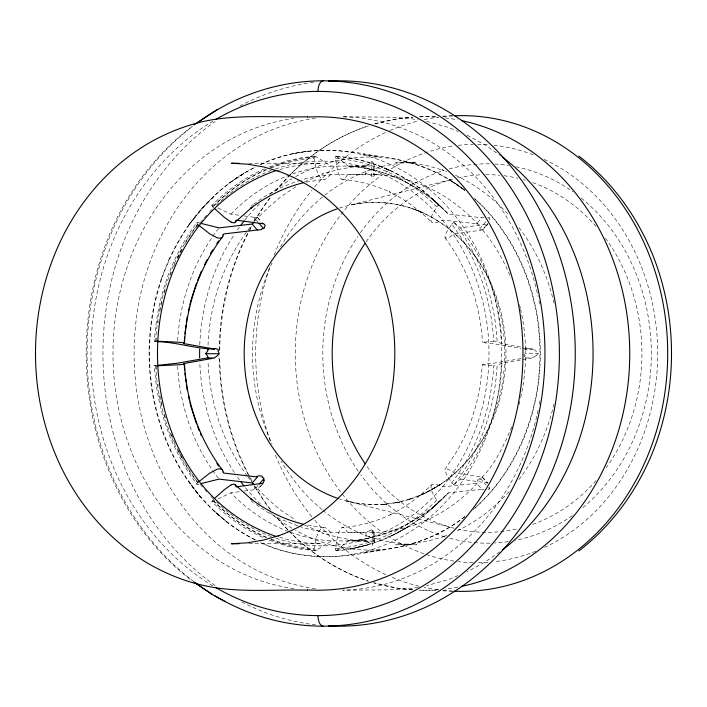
<?xml version="1.0" encoding="UTF-8"?>
<svg xmlns="http://www.w3.org/2000/svg" width="707" height="707" viewBox="0 0 707 707"><rect width="100%" height="100%" fill="white"/><g stroke="black" fill="none" stroke-linecap="round" stroke-linejoin="round"><path stroke-width="0.53" stroke-dasharray="3.54 2.65" d="M366.924 165.668A3.279 1.167 -41.5 0 1 365.926 165.951L365.846 174.408C344.15 174.647 321.888 172.968 300.996 180.232M218.021 498.974L230.924 492.841A187.602 162.469 90 0 0 331.3 540.855L365.943 541.049L365.943 532.592C343.478 532.451 320.43 533.935 298.884 526.149M371.82 176.777L371.82 161.656M372.2 530.223L372.2 545.344A7.158 2.642 -40.5 0 0 374.383 541.544M374.25 541.633L374.18 541.323A3.279 1.175 -41.5 0 0 373.65 541.049L373.57 532.592C387.622 532.221 401.488 529.26 414.823 524.93L415.707 524.576C439.551 515.986 460.991 501.245 477.967 482.466M371.891 161.47A7.662 2.748 41.2 0 1 374.25 165.279L374.233 174.921M374.25 532.124L374.242 541.518M525.593 357.3C525.168 371.696 523.463 386.075 520.078 400.082M219.161 350.186C219.753 308.8 229.466 267.273 249.085 230.721M208.026 345.299C209.74 304.434 222.873 263.773 247.388 230.853M521.112 358.599L491.719 363.513A13.875 1.052 -2.5 0 0 482.474 364.706L479.885 387.675L476.271 404.342L471.251 420.532L464.888 436.069L457.235 450.81L444.8 469.554L446.444 474.335L451.746 482.775A195.547 169.344 90 0 0 493.698 365.828L496.323 365.696A8.696 0.654 -2.5 0 0 496.941 365.528M156.441 341.534L155.894 341.472A8.696 0.654 2.5 0 1 154.55 341.304L154.426 341.269C156.786 298.752 171.121 256.712 196.944 222.696L197.156 222.608A8.696 3.721 38.8 0 1 198.49 222.785L200.32 223.218M374.233 165.385L374.162 165.694A3.305 1.184 41.5 0 1 373.738 165.951M336.841 550.391A8.696 3.676 -90 0 1 336.019 550.85L335.852 550.753A2.05 0.866 -90 0 1 335.383 548.659L337.875 534.934L340.818 528.297A13.875 5.868 -90 0 1 346.624 531.054A5.338 2.254 -90 0 0 348.109 532.389L373.57 532.592M519.15 404.333L519.839 401.143M554.023 403.874C547.739 431.076 535.968 457.19 519.035 479.443M525.425 351.193L525.062 353.244L538.151 353.279M161.337 278.708L161.293 278.832C145.006 326.873 145.006 380.127 161.293 428.168L161.337 428.292M168.584 260.326L168.646 260.176C186.462 220.876 216.404 186.171 255.492 167.011M161.293 278.832L168.646 260.176M272.054 262.969C246.036 319.617 246.036 387.374 272.054 444.031M511.771 426.869C504.268 444.235 495.174 464.579 481.688 477.437M249.58 229.766L251.551 225.984M439.887 205.958L439.683 205.781A8.696 3.721 -38.8 0 0 438.835 205.33L438.49 205.384A2.05 0.875 -38.8 0 0 436.661 206.78C434.478 211.366 429.644 216.642 431.288 221.971A13.875 5.93 -38.8 0 0 440.549 220.867A5.338 2.28 -38.8 0 1 443.307 220.142L476.651 223.712L481.829 217.729L484.189 217.712M254.087 221.3L265.478 203.563L270.878 196.687M280.44 246.805C291.894 227.539 306.272 209.899 323.868 195.927M248.033 229.996L250.614 226.567M275.597 190.669L289.384 175.469M482.616 229.978L487.989 223.766M486.098 225.984L487.857 223.925M485.886 221.698L480.097 228.388L478.948 226.284M488.784 218.357L489.359 217.694L487.724 217.694M258.135 485.302L254.873 489.306M261.148 485.161L257.587 489.271L256.588 489.297M262.571 484.109L258.055 489.279L267.37 498.762L280.193 509.747L295.818 520.281M538.327 353.5L537.311 354.569A8.811 3.208 -40.5 0 1 536.1 355.656M373.676 175.999L373.517 176.149A3.332 2.395 36.5 0 1 372.73 176.9M290.135 174.691C311.937 152.694 338.874 135.691 368.294 125.89A236.748 205.03 90 0 0 275.518 191.111M509.031 491.665C494.069 508.413 475.82 522.27 455.423 531.717M431.288 485.029C429.635 490.358 434.496 495.616 436.643 500.211A2.05 0.875 38.8 0 0 438.508 501.652L438.808 501.643A8.696 3.721 38.8 0 0 439.63 501.228L448.494 492.841L481.918 489.262L476.739 483.279L443.307 486.849A5.338 2.28 38.8 0 1 440.549 486.124A13.875 5.93 38.8 0 0 431.279 485.02C419.012 497.357 404.749 507.617 389.159 515.323L390.662 514.643C375.435 521.686 359.068 526.238 342.329 527.572M211.897 501.652A2.05 0.566 -42.9 0 1 212.745 500.22L213.814 499.169M336.85 550.417L348.109 540.855C382.558 538.831 415.548 523.631 440.806 500.353L433.294 507.255L446.347 494.882M433.294 507.255L442.069 498.965C414.329 527.943 376.469 547.854 336.17 550.788M335.816 156.274L336.019 156.194A8.696 3.676 -90 0 1 336.841 156.609M196.9 484.33A2.05 0.875 -38.8 0 1 197.642 482.784L198.19 482.28M453.779 484.419A8.696 2.404 42.9 0 0 454.362 484.215L460.381 479.116A187.602 162.469 90 0 0 501.952 363.204L520.882 359.916M251.118 206.223L252.744 204.827M324.69 195.22C338.414 184.271 353.986 175.796 370.45 169.724L368.692 170.431L384.467 165.871L400.542 163.114L416.785 162.195L395.646 162.195L411.881 163.123L427.965 165.871L443.74 170.431L441.981 169.724L446.78 171.713M473.372 509.455C562.33 431.747 562.631 276.49 474.211 198.26M337.142 550.187L337.177 550.152A197.014 170.617 90 0 0 439.922 501.007M536.1 355.665L532.318 357.936M192.224 126.323C50.975 232.965 50.966 472.886 191.358 580.306M465.003 516.623C436.175 539.989 399.428 549.083 363.23 552.582L385.085 549.206M253.61 204.226L265.779 195.804L279.512 188.301L294.669 182.061L299.945 180.541M499.725 551.902L485.214 561.941L467.053 571.857M314.615 156.274L314.889 156.194A8.696 4.984 -90 0 1 316.011 156.609L331.3 166.145L365.846 165.951M331.3 540.855L316.011 550.417M295.818 186.719L280.193 197.253L267.37 208.238L258.064 217.738L254.405 217.703L257.869 222.007M304.478 181.991L323.373 173.675L322.631 173.975L338.096 169.503L353.862 166.799L365.926 165.951M369.646 531.045L370.097 530.807M482.492 364.706L493.698 365.828M366.924 165.677L367.507 165.367A7.158 2.421 -41.3 0 0 371.696 161.664M214.795 500.503L213.214 501.245A8.696 2.404 -42.9 0 1 212.073 501.67L212.012 501.652C227.133 516.782 244.746 529.676 264.489 538.08M454.566 484.092A197.014 170.617 90 0 0 497.127 365.457L501.952 363.204M264.489 168.92C244.71 177.324 227.106 190.263 211.932 205.384L212.1 205.357A8.696 2.404 42.9 0 1 213.222 205.772L214.795 206.497M269.243 166.914L286.962 160.878L300.917 157.855L314.827 156.194M446.78 535.287L441.981 537.276L443.74 536.569L427.965 541.129L411.881 543.877L395.646 544.805L416.785 544.805L400.542 543.877L384.458 541.129L368.692 536.569L370.45 537.276C353.35 530.913 337.062 522.111 323.055 510.374M458.101 575.56L448.141 579.669L426.568 585.661M260.176 164.581C297.258 146.809 339.926 147.657 379.173 156.954L363.23 154.418C399.473 157.502 436.157 167.25 465.003 190.377L450.412 180.453L465.003 190.377M453.753 222.608L453.479 222.696A2.05 0.566 -42.9 0 0 451.764 224.216M185.225 463.421A197.014 170.617 90 0 0 199.074 484.101L198.552 484.224A8.696 3.721 -38.8 0 1 197.138 484.419L196.944 484.304C171.112 450.288 156.804 408.248 154.409 365.74L154.577 365.705A8.696 0.654 -2.5 0 1 155.911 365.528L156.441 365.466M374.993 123.875L396.892 118.935L412.481 117.229M279.804 169.627L289.216 166.905L305.203 164.174L321.358 163.255L248.899 163.255M154.453 341.225L156.415 341.189M450.394 179.755L350.893 204.959C375.223 199.736 401.037 202.776 423.626 213.143L412.19 208.512C532.707 251.78 536.1 445.799 419.322 495.74L430.722 490.296L441.636 483.641L424.315 493.477L407.524 499.92L412.19 498.488L395.443 502.801L399.702 502.103L383.176 504.347L386.959 504.277L370.839 504.559L358.537 503.428L346.386 500.963L448.742 526.768M522.773 359.589L532.212 357.936L524.886 357.936M306.255 182.044L323.452 179.428M418.199 587.102L408.787 588.71L388.726 589.85L343.275 590.212M379.173 550.046C339.926 559.343 297.258 560.191 260.176 542.419M292.928 153.711L309.746 151.051L309.136 151.139M453.779 222.581A8.696 2.404 -42.9 0 1 454.362 222.776L460.372 227.884L487.362 224.022L482.183 230.005L455.193 233.867A5.338 1.476 -42.9 0 0 452.807 235.033A13.875 3.835 -42.9 0 1 445.003 237.835C444.791 232.78 449.449 228.494 451.746 224.225A195.547 169.344 90 0 1 493.698 341.163L496.323 341.295A8.696 0.654 2.5 0 1 496.941 341.472M244.242 491.065L257.675 489.271M239.249 491.736L230.924 492.841M493.698 341.163L482.492 342.285A13.875 1.043 2.5 0 0 491.719 343.487L521.041 348.383M419.923 116.849L436.219 116.355M442.741 116.16L452.524 115.86M154.471 365.784L156.415 365.819M155.611 365.837L155.681 365.837A195.547 169.344 90 0 0 197.624 482.775M343.275 116.788L388.726 117.15L408.796 118.29L418.208 119.898M529.693 349.046L532.212 349.037A3.279 1.149 40.3 0 1 533.211 349.302L533.803 349.603M522.924 348.719L532.132 349.046L522.72 347.402M248.899 543.745L321.349 543.745L305.203 542.826L289.207 540.086L279.804 537.364M524.886 349.037L527.245 349.046M482.033 489.262L484.171 489.271M488.82 489.297L487.865 489.288M482.192 476.986L487.759 482.925M373.57 541.049L348.109 540.855A187.602 162.469 90 0 0 448.494 492.841M257.684 217.721L262.624 222.97M419.923 590.151L436.219 590.645M442.741 590.84L452.524 591.14M365.943 541.049L353.862 540.201L338.096 537.497L322.631 533.025L323.364 533.325L304.478 525.009M412.473 589.771L396.892 588.056L374.038 582.833M323.452 527.572L305.203 524.771M342.329 179.428C359.068 180.762 375.435 185.314 390.662 192.357L389.159 191.677C404.757 199.374 419.004 209.661 431.288 221.971M336.85 156.583L348.109 166.145A187.602 162.469 90 0 1 448.485 214.159L481.829 217.729M373.738 174.408L379.093 174.983L373.632 174.408L348.109 174.611A5.338 2.254 -90 0 0 346.624 175.955A13.875 5.868 -90 0 1 340.818 178.712L337.875 172.066L335.365 158.341A2.05 0.866 -90 0 1 335.798 156.229M336.161 156.212C376.469 159.137 414.329 179.039 442.061 208.026L433.294 199.745L440.806 206.647C415.539 183.36 382.558 168.169 348.109 166.145L373.632 165.951L373.632 174.408L384.997 175.212L400.056 177.793L415.707 182.424C439.524 191.005 460.937 205.728 477.905 224.464M218.021 208.035L230.915 214.159L239.266 215.264M244.277 215.935L257.657 217.738L260.892 221.477M460.381 479.116L487.291 482.969L482.112 476.986L455.193 473.124A5.338 1.476 42.9 0 1 452.816 471.958A13.875 3.835 42.9 0 0 445.003 469.165M426.568 121.339L448.15 127.331L458.101 131.44M454.566 222.899L454.548 222.882A197.014 170.617 90 0 1 497.127 341.534L501.952 343.796L520.829 347.075M453.7 484.383L453.487 484.304A2.05 0.566 42.9 0 1 451.764 482.775M297.833 525.849L279.512 518.691L265.77 511.196L253.61 502.774M455.423 175.283C475.82 184.73 494.069 198.587 509.031 215.335M269.252 540.086L286.962 546.122L300.917 549.145L314.615 550.726M255.492 539.989C210.306 517.807 177.528 475.201 161.293 428.168M467.062 135.143L485.214 145.059L501.537 156.353M367.693 541.73L366.906 541.306A3.305 1.184 41.5 0 0 366.049 541.049M337.133 156.813L337.177 156.848A197.014 170.617 90 0 1 439.922 205.984L448.485 214.159M322.233 509.667C305.574 496.252 291.973 479.381 281.015 461.079M251.109 500.777L252.744 502.173M196.9 222.67A2.05 0.875 38.8 0 0 197.642 224.216L198.19 224.72M433.294 199.745L446.347 212.118M432.012 198.375L439.922 205.984M213.814 207.831L212.727 206.78A2.05 0.566 42.9 0 1 211.897 205.348M287.899 529.967L275.597 516.322M288.642 530.745C310.656 553.546 338.202 571.062 368.294 581.11A236.748 205.03 90 0 1 275.509 515.889M480.362 478.303L486.151 484.993M488.466 487.662L489.633 489.297M482.625 229.908C494.458 244.401 504.144 260.715 510.958 278.143M519.044 227.566C535.968 249.81 547.739 275.924 554.023 303.126M270.869 510.313L265.478 503.437L253.513 484.808M247.397 476.147C222.873 443.236 209.749 402.575 208.026 361.719M248.042 477.013L250.623 480.451M445.012 237.826C467.672 267.856 480.274 304.85 482.492 342.285M248.104 474.388C228.723 437.66 219.515 396.008 219.064 354.605M248.599 475.334L252.037 481.962M519.61 304.797L520.308 307.987M520.538 309.047C523.684 322.339 525.177 335.993 525.584 349.629M339.44 208.07A151.139 130.892 90 0 1 505.965 353.456A151.139 130.892 90 0 1 339.51 498.956M485.709 174.673A178.827 154.868 -90 0 1 499.734 175.265M504.047 175.743A178.827 154.868 -90 0 1 517.966 178.261M523.277 179.622A178.827 154.868 -90 0 1 525.389 180.232M532.751 182.627A178.827 154.868 -90 0 1 596.478 226.929M605.431 238.171A178.827 154.868 -90 0 1 606.217 467.742M596.01 480.601A178.827 154.868 -90 0 1 531.991 524.647M516.331 529.11A178.827 154.868 -90 0 1 458.304 529.216M454.035 528.217A178.827 154.868 -90 0 1 365.705 464.596M366.129 241.794A178.827 154.868 -90 0 1 454.619 178.641M457.8 177.89A178.827 154.868 -90 0 1 480.309 174.841M293.971 588.577A236.712 204.995 90 0 1 112.97 353.5A236.712 204.995 90 0 1 293.971 118.422M315.693 624.847A272.681 236.156 90 0 1 241.75 601.94M215.167 585.617A272.681 236.156 90 0 1 215.167 121.383M239.876 106.05A272.681 236.156 90 0 1 315.693 82.153M194.018 581.737A272.681 236.156 90 0 1 192.331 126.544M212.763 585.776A262.12 227 90 0 1 90.964 353.5A262.12 227 90 0 1 212.772 121.224M218.375 478.268A187.602 162.469 90 0 1 177.616 366.394M177.616 340.606A187.602 162.469 90 0 1 218.375 228.732M230.915 214.159A187.602 162.469 90 0 1 331.3 166.145M460.372 227.884A187.602 162.469 90 0 1 501.952 343.796M316.462 550.152A197.014 170.617 90 0 1 270.03 539.282M266.23 537.673A197.014 170.617 90 0 1 213.717 501.016M183.148 459.771A197.014 170.617 90 0 1 177.36 448.53M175.142 443.722A197.014 170.617 90 0 1 173.869 440.806M172.234 436.873A197.014 170.617 90 0 1 170.29 431.906M170.29 275.094A197.014 170.617 90 0 1 171.439 272.107M173.869 266.194A197.014 170.617 90 0 1 175.142 263.278M177.36 258.47A197.014 170.617 90 0 1 182.141 249.067M185.225 243.579A197.014 170.617 90 0 1 199.074 222.899M213.717 205.993A197.014 170.617 90 0 1 266.221 169.327M270.03 167.718A197.014 170.617 90 0 1 316.462 156.848M270.94 538.937A195.547 169.344 90 0 0 314.005 548.659C315.649 541.774 316.215 533.591 321.402 528.297A13.875 7.963 -90 0 1 329.285 531.054A5.338 3.058 -90 0 0 331.3 532.389M266.884 537.302A195.547 169.344 90 0 1 212.736 500.22M155.681 341.172A195.547 169.344 90 0 1 197.624 224.225M212.727 206.78A195.547 169.344 90 0 1 266.884 169.698M270.94 168.063A195.547 169.344 90 0 1 314.005 158.341C315.64 165.226 316.206 173.409 321.402 178.703A13.875 7.963 -90 0 0 329.276 175.946A5.338 3.058 -90 0 1 331.3 174.611M335.365 158.341A195.547 169.344 90 0 1 436.643 206.78M436.643 500.211A195.547 169.344 90 0 1 335.365 548.659M525.186 355.966A3.332 1.467 89.9 0 1 524.612 354.127M523.79 354.79A4.622 0.769 69 0 1 524.4 356.938M524.691 349.382A4.569 1.759 -46.3 0 1 526.079 350.734M480.327 479.434A3.535 0.725 -39.2 0 1 480.954 478.984M478.745 480.336A3.332 1.732 -62.5 0 1 479.77 478.277M478.038 479.417A4.861 0.592 -67 0 1 477.216 481.184M371.794 530.807A3.535 1.891 -3 0 1 373.049 531.204M369.938 530.533A3.332 2.395 -36.7 0 1 371.802 529.852M369.337 530.736A4.622 0.451 -27.8 0 1 367.004 531.885M372.898 530.895A4.569 1.458 35.6 0 1 373.941 532.769M371.511 175.778A3.535 1.078 27.7 0 1 370.459 175.283M373.287 174.682A4.622 2.077 -9.5 0 1 374.613 175.796M365.245 173.913A4.569 1.458 35.6 0 1 370.017 175.575M314.023 158.341A2.05 1.175 -90 0 1 314.597 156.229M481.653 229.713A3.332 1.741 62.3 0 1 480.451 229.333M479.779 229.068A4.861 0.539 31 0 1 480.115 229.289M476.686 223.447A4.569 2.28 83.7 0 1 479.319 225.869M314.597 550.771A2.05 1.175 -90 0 1 314.023 548.659M464.817 516.517A196.502 170.175 90 0 1 295.561 530.321M291.982 528.262A196.502 170.175 90 0 1 269.862 512.557M260.406 504.038A196.502 170.175 90 0 1 244.719 486.752M239.434 479.814A196.502 170.175 90 0 1 237.525 477.145M234.441 472.612A196.502 170.175 90 0 1 199.781 362.267M199.781 344.751A196.502 170.175 90 0 1 234.432 234.406M237.517 229.872A196.502 170.175 90 0 1 239.426 227.194M244.702 220.266A196.502 170.175 90 0 1 260.397 202.98M269.853 194.452A196.502 170.175 90 0 1 291.964 178.747M295.544 176.688A196.502 170.175 90 0 1 464.799 190.475M475.298 199.321A196.502 170.175 90 0 1 475.307 507.67M260.759 164.501A203.271 176.034 90 0 1 501.599 353.5A203.271 176.034 90 0 1 260.759 542.499M255.015 539.733A203.271 176.034 90 0 1 149.522 353.5A203.271 176.034 90 0 1 255.015 167.267M533.785 349.497A7.158 2.642 40.5 0 1 538.142 353.279M489.5 486.99A7.158 3.694 -90 0 1 489.598 488.997M487.37 482.961A3.279 1.644 89.3 0 1 487.768 483.067M367.684 541.562A7.662 2.704 41.3 0 1 372.068 545.548M254.167 486.001A7.662 3.809 -89.5 0 1 254.432 489.297M254.29 218.003A7.158 3.473 -90 0 1 254.052 220.92M487.857 223.863A3.305 1.653 -89.2 0 1 487.468 224.013M489.509 217.712A7.662 3.853 -89.5 0 1 489.368 220.063M316.011 550.391A8.696 4.984 -90 0 1 314.889 550.85M315.419 588.622A236.712 204.995 90 0 1 134.1 353.5A236.712 204.995 90 0 1 315.41 118.369M343.434 116.841A236.712 204.995 90 0 1 538.115 296.71M538.973 300.917A236.712 204.995 90 0 1 539.582 304.081M539.962 400.807A236.712 204.995 90 0 1 538.973 406.083M538.107 410.29A236.712 204.995 90 0 1 342.356 590.177M490.039 543.153A189.688 164.271 90 0 1 449.016 538.027M445.021 536.869A189.688 164.271 90 0 1 360.756 474.777M358.272 471.242A189.688 164.271 90 0 1 357.866 236.359M360.376 232.762A189.688 164.271 90 0 1 444.12 170.414M449.237 168.911A189.688 164.271 90 0 1 490.552 163.856M494.741 164.024A189.688 164.271 90 0 1 508.43 165.42M515.871 166.755A189.688 164.271 90 0 1 572.926 191.791M581.287 198.119A189.688 164.271 90 0 1 581.728 508.519M572.281 515.668A189.688 164.271 90 0 1 515.597 540.307M508.289 541.597A189.688 164.271 90 0 1 494.405 542.994M452.984 591.167A237.879 206.002 90 0 1 443.201 590.416M437.907 589.779A237.879 206.002 90 0 1 424.218 587.402M419.127 586.244A237.879 206.002 90 0 1 390.847 576.859M385.881 574.676A237.879 206.002 90 0 1 314.615 520.043M311.796 516.658A237.879 206.002 90 0 1 274.599 453.019M270.162 441.062A237.879 206.002 90 0 1 270.162 265.938M274.201 254.971A237.879 206.002 90 0 1 311.796 190.342M314.615 186.957A237.879 206.002 90 0 1 385.872 132.324M389.849 130.565A237.879 206.002 90 0 1 419.127 120.756M424.218 119.598A237.879 206.002 90 0 1 437.907 117.221M443.192 116.584A237.879 206.002 90 0 1 452.984 115.833M477.587 144.272A209.237 181.204 -90 0 1 488.449 144.723M493.831 145.227A209.237 181.204 -90 0 1 534.359 155.213M544.196 159.411A209.237 181.204 -90 0 1 657.704 353.235A209.237 181.204 -90 0 1 544.611 547.395M535.738 551.239A209.237 181.204 -90 0 1 494.016 561.756M488.122 562.304A209.237 181.204 -90 0 1 478.418 562.728M473.248 562.701A209.237 181.204 -90 0 1 458.127 561.658M453.938 561.111A209.237 181.204 -90 0 1 295.296 353.5A209.237 181.204 -90 0 1 453.938 145.889M458.127 145.342A209.237 181.204 -90 0 1 473.248 144.299M438.808 589.691A236.748 205.03 90 0 1 419.286 590.168M412.782 589.85A236.748 205.03 90 0 1 373.552 582.762M270.083 508.969A236.748 205.03 90 0 1 254.688 485.815M252.072 481.211A236.748 205.03 90 0 1 219.7 356.69M219.7 350.301A236.748 205.03 90 0 1 252.072 225.78M254.697 221.185A236.748 205.03 90 0 1 270.083 198.031M374.613 123.928A236.748 205.03 90 0 1 412.782 117.15M419.286 116.832A236.748 205.03 90 0 1 438.808 117.309M445.242 117.936A236.748 205.03 90 0 1 457.853 119.863M457.844 587.137A236.748 205.03 90 0 1 445.242 589.064M275.483 168.929A192.357 166.587 90 0 1 488.997 353.5A192.357 166.587 90 0 1 275.474 538.071M271.347 536.595A192.357 166.587 90 0 1 216.342 501.829M213.32 498.877A192.357 166.587 90 0 1 209.625 495.068M206.736 491.922A192.357 166.587 90 0 1 204.615 489.518M202.529 487.07A192.357 166.587 90 0 1 197.819 481.184M182.265 457.5A192.357 166.587 90 0 1 177.987 449.369M172.437 437.235A192.357 166.587 90 0 1 171.642 435.326M165.385 417.74A192.357 166.587 90 0 1 164.201 413.745M161.823 404.643A192.357 166.587 90 0 1 159.826 395.416M158.235 386.093A192.357 166.587 90 0 1 157.935 384.007M156.388 369.328A192.357 166.587 90 0 1 156.123 365.112M156.123 341.888A192.357 166.587 90 0 1 156.388 337.672M157.935 322.993A192.357 166.587 90 0 1 158.235 320.907M159.826 311.575A192.357 166.587 90 0 1 161.823 302.349M164.201 293.255A192.357 166.587 90 0 1 165.394 289.251M177.987 257.622A192.357 166.587 90 0 1 182.273 249.5M196.511 227.53A192.357 166.587 90 0 1 206.736 215.078M209.625 211.932A192.357 166.587 90 0 1 213.32 208.123M216.351 205.171A192.357 166.587 90 0 1 271.347 170.405M194.814 217.394L188.336 225.436L201.08 209.767L194.814 217.394M207.69 202.52L200.523 209.829L214.601 195.689L207.69 202.52M236.88 177.908L228.661 183.44L244.71 172.941L236.88 177.908M406.101 527.952L390.962 536.136L406.101 527.952M367.675 544.779L349.965 549.145L367.675 544.779M387.33 169.291L377.591 165.411L390.953 170.864L387.33 169.291M228.661 523.56L214.601 511.311L228.661 523.56M200.523 497.171L188.893 481.617L200.523 497.171"/><path stroke-width="1.06" d="M207.946 349.726L207.885 349.311A3.305 1.158 -40.2 0 0 207.469 349.064M207.955 357.397L207.893 357.689A3.279 1.149 40.3 0 1 207.372 357.963M157.82 341.684C177.033 342.153 195.547 348.975 214.689 349.064L184.2 343.655L184.589 337.071M184.456 343.222C186.542 305.017 199.383 267.193 222.678 236.677M184.942 333.801L185.367 330.549M185.641 328.375L186.056 325.123M186.339 322.958L186.754 319.697M186.895 318.618L187.355 316.489M188.513 311.168L189.432 306.918M189.891 304.788L190.36 302.658M190.59 301.597L196.519 283.092M197.739 280.113L201.389 271.196M204.65 264.506L207.089 259.805M210.58 253.283L212.842 249.757M216.81 243.588L218.507 240.946M259.292 483.959L263.923 478.612M262.12 484.039L262.765 483.288A4.569 2.28 83.7 0 0 263.923 480.433M235.263 222.139L251.878 207.31L250.693 208.3C266.327 196.519 284.081 187.461 303.153 182.821M214.362 498.638L224.366 489.659L230.933 485.029M198.755 481.776L209.617 473.222L217.199 469.174A13.875 5.93 -38.8 0 1 223.094 471.976M502.447 550.019C623.256 456.607 623.256 250.393 502.447 156.981M578.839 550.921C609.151 527.714 632.756 496.508 648.505 461.839L649.088 460.619C678.985 393.331 678.985 313.669 649.088 246.372L648.505 245.161C632.756 210.492 609.151 179.286 578.839 156.07M193.886 124.98L217.668 109.302M157.82 365.325L177.457 363.204L207.284 357.954L214.61 357.954L184.2 363.513A13.875 1.052 -2.5 0 1 179.737 364.715L157.148 365.793M276.667 170.537L273.883 171.306C118.696 227.468 118.688 479.532 273.883 535.694L276.667 536.463M201.566 483.473L219.029 479.116L252.222 482.978L257.401 476.995L224.216 473.124A5.338 2.28 -38.8 0 1 223.103 471.967M261.811 229.563L257.392 230.014M262.765 483.288L236.103 486.858M307.545 116.788C272.292 117.654 236.456 113.836 201.76 121.86C181.832 126.694 162.813 134.648 145.244 145.209L142.982 146.703C106.35 169.574 77.832 204.005 59.618 242.961L59.026 244.348C27.661 312.653 27.661 394.347 59.026 462.643L59.618 464.031C77.832 502.995 106.342 537.426 142.982 560.298L145.244 561.791C163.626 572.758 183.573 581.207 204.553 585.661C238.365 593.173 273.238 589.214 307.545 590.204M239.019 163.255L231.33 163.255L247.485 164.174L263.472 166.914L279.159 171.448L278.284 171.094C433.647 227.318 433.647 479.682 278.275 535.906L279.159 535.553L263.472 540.086L247.477 542.826L231.33 543.745L239.019 543.745M205.87 353.721L218.967 353.721M157.148 341.207L179.728 342.294A13.875 1.043 2.5 0 1 184.182 343.487L184.156 343.629M236.103 220.151L262.836 223.721M201.566 223.527L219.029 227.884L252.134 224.031L257.313 230.014L224.216 233.876A5.338 2.28 38.8 0 0 223.103 235.033M303.153 524.179C284.081 519.539 266.327 510.481 250.693 498.7L251.878 499.69L235.272 484.861M230.933 221.971L224.358 217.341L214.362 208.362M225.471 601.719L212.4 594.622L193.992 582.1M198.755 225.224L209.617 233.778L217.199 237.826A13.875 5.93 38.8 0 0 223.085 235.033M259.027 223.35L263.658 228.697M217.924 351.158L218.233 351.547A3.332 3.323 88.7 0 1 219.064 353.138M222.678 470.323C199.383 439.807 186.542 401.991 184.456 363.778M216.802 463.412L218.507 466.054M253.38 483.933L252.956 483.341A3.305 1.653 -89.2 0 0 252.328 482.987M196.519 423.908L190.59 405.403M197.739 426.887L199.365 430.846M200.576 433.824L201.389 435.804M186.895 388.382L187.355 390.511M188.513 395.832L189.432 400.082M189.891 402.212L190.36 404.342M184.942 373.199L185.367 376.451M185.641 378.616L186.056 381.877M186.339 384.042L186.754 387.295M184.156 363.371L184.589 369.929M264.391 226.373L264.4 226.744A3.332 3.058 10.3 0 1 264.118 228.343M338.512 498.621A151.139 130.892 90 0 1 244.189 354.145A151.139 130.892 90 0 1 337.442 208.742M365.121 463.739A178.827 154.868 -90 0 1 364.953 243.508M307.51 117.097A236.712 204.995 90 0 1 522.959 353.5A236.712 204.995 90 0 1 307.51 589.903M328.481 81.093A272.681 236.156 90 0 1 575.251 353.5A272.681 236.156 90 0 1 328.472 625.907M197.536 122.656A272.681 236.156 90 0 1 559.184 342.038A272.681 236.156 90 0 1 214.778 595.718M212.003 594.039A272.681 236.156 90 0 1 195.768 583.045M317.964 91.38A10.561 5.276 -90 0 1 323.249 80.819M323.24 626.181A10.57 5.285 -90 0 1 317.956 615.62M215.538 119.58A262.12 227 90 0 1 544.956 353.5A262.12 227 90 0 1 215.538 587.42M218.649 353.668A3.535 2.978 -64.7 0 1 217.809 355.329M214.628 348.639A4.622 3.296 59.7 0 1 218.613 350.407M217.544 355.471A4.569 1.759 -46.3 0 1 214.928 357.415M263.578 478.763A3.535 2.828 43.7 0 1 264.126 480.407M262.05 477.313A3.332 3.049 -10.5 0 1 263.72 478.082M256.641 476.642A4.861 2.421 10.7 0 1 262.43 476.279M230.942 485.02A13.875 3.835 -42.9 0 1 235.351 486.133M235.351 220.867A13.875 3.835 42.9 0 1 230.933 221.98M263.234 228.317A3.535 2.254 -9.9 0 1 261.687 228.838M262.96 223.668A4.861 3.553 -55.4 0 1 265.231 225.895M244.039 485.903A196.502 170.175 90 0 1 240.725 481.573M199.657 357.963A196.502 170.175 90 0 1 199.657 349.064M240.716 225.436A196.502 170.175 90 0 1 244.03 221.114M208.132 349.612A7.662 2.669 -40.6 0 1 205.746 353.5M205.755 353.721A7.158 2.421 41.3 0 1 208.017 357.442M253.477 483.765A7.662 3.809 -89.5 0 1 253.804 484.613M253.716 222.263A7.158 3.473 -90 0 1 253.318 223.279L252.965 223.651A3.279 1.635 89.3 0 1 252.213 224.039M454.08 115.789A237.879 206.002 90 0 1 667.708 353.5A237.879 206.002 90 0 1 454.08 591.211M462.024 120.703A236.748 205.03 90 0 1 629.743 353.5A236.748 205.03 90 0 1 462.016 586.297"/></g></svg>
